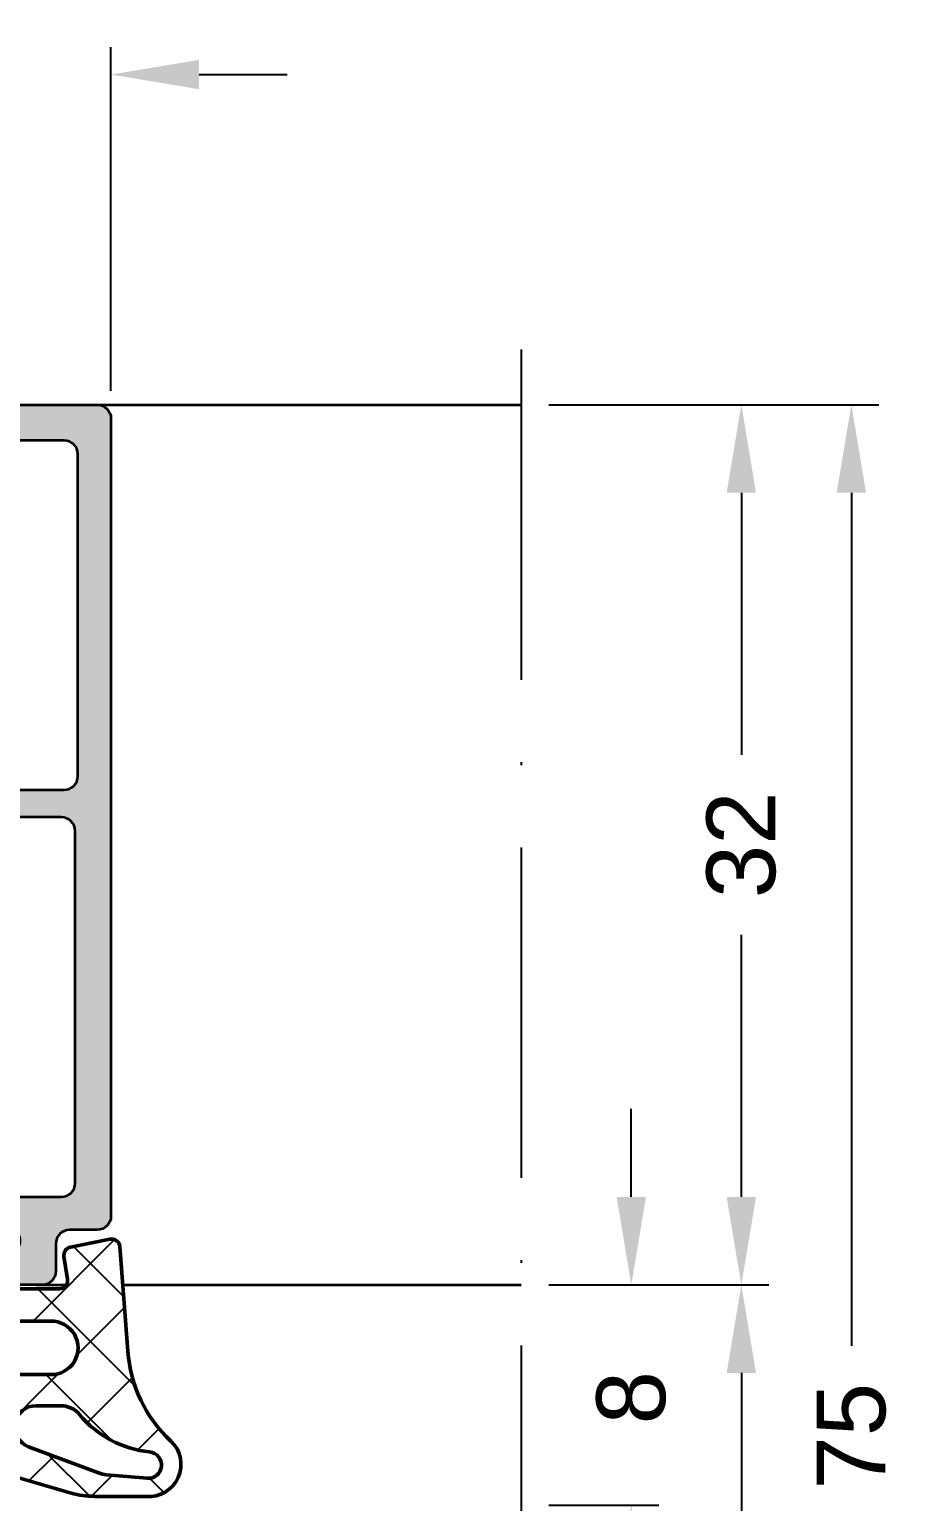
# Model space of a CAD drawing. Header units: millimetres. Extents: x 3 to 186, y 89 to 188.
# Drawn here: x 154.8 to 186.3, y 134.2 to 187.7 of the extents above; entities that cross this region are included whole.
import ezdxf

# ---------------------------------------------------------------- set-up
doc = ezdxf.new("R2010")
doc.units = ezdxf.units.MM
doc.header["$PDMODE"] = 1
doc.header["$PDSIZE"] = -0.001
doc.linetypes.add('ACAD_ISO10W100', pattern=[18, 12, -3, 0, -3])
for name, color, linetype, lineweight in [('S01_Bemaßung', 140, 'Continuous', 25), ('S03_AL_Kontur', 255, 'Continuous', 35), ('S04_AL_Schraffur', 253, 'Continuous', 25), ('S05_EPDM_Kontur', 31, 'Continuous', 50), ('S06_EPDM_Schraffur', 43, 'Continuous', 25), ('S18_Mittellinie', 10, 'ACAD_ISO10W100', 25)]:
    doc.layers.add(name, color=color, linetype=linetype, lineweight=lineweight)
doc.styles.add('Arial', font='arial.ttf')
doc.dimstyles.new('1 zu 1', dxfattribs={"dimtxt": 2.5, "dimasz": 3.2, "dimexe": 1, "dimexo": 1, "dimgap": 1.5, "dimtad": 0, "dimdec": 1, "dimrnd": 0.5, "dimdsep": 46, "dimtxsty": 'Arial', "dimcen": 0, "dimclrd": 256, "dimclre": 256, "dimclrt": 256, "dimadec": 0, "dimazin": 0, "dimtfac": 1, "dimtdec": 1, "dimtofl": 0, "dimtmove": 0, "dimatfit": 1, "dimfxl": 1, "dimtolj": 1, "dimlwd": 25, "dimlwe": 25, "dimarcsym": 0})

# ---------------------------------------------------------------- blocks, each defined once
blk = doc.blocks.new('224378_s_8')
at = {"layer": 'S06_EPDM_Schraffur'}
h = blk.add_hatch(dxfattribs=at)
h.set_pattern_fill('NETZ', color=256, scale=2, angle=45, style=0)
h.set_pattern_definition([(45, (0, 0), (-1.414213562373095, 1.414213562373095), []), (135, (0, 0), (-1.414213562373095, -1.414213562373095), [])])
edge = h.paths.add_edge_path(flags=16)
edge.add_line((-0.164506756735267, -8.898610062468471), (1.312058528250102, -9.02879505891238))
edge.add_arc((1.354402743050796, -8.548524679816852), 0.482133456175413, 264.9614060860426, 444.1942468849379)
edge.add_arc((1.788147778703211, -4.282644851878048), 3.805740779663171, 219.7107994912026, 264.19424688493814, ccw=False)
edge.add_arc((-1.831880451483197, -7.289203000000025), 0.900000000000025, 39.71079949120138, 89.99999999999888)
edge.add_line((-1.831880451483179, -6.389203), (-2.724599748853934, -6.389202999999998))
edge.add_arc((-2.724599748853935, -7.159202999999999), 0.7700000000000005, 89.99999999999993, 249.447227364939)
edge.add_line((-2.99492361832416, -7.880191908094046), (-0.4540742874858088, -8.832844875625497))
edge.add_arc((-0.06789733109976337, -7.802860721205427), 1.100000000000008, 249.4472273649386, 264.9614060860424)
edge = h.paths.add_edge_path()
edge.add_arc((-7.106222588086673, -6.603951089656411), 0.9999999999999981, 313.9554304623681, 340.5908816210754)
edge.add_arc((-5.689991462348253, -7.10293815013273), 0.501565412505601, 16.21949341422419, 160.5908816210756, ccw=False)
edge.add_line((-5.208388999999999, -6.962842), (-4.809097000000003, -8.023084999999998))
edge.add_arc((-3.530084106027413, -7.537366235916185), 1.368136214245953, 200.7948065589327, 253.1264479161749)
edge.add_line((-3.927199999999999, -8.846601), (-1.450207000000001, -9.565351))
edge.add_arc((-0.5357365995927568, -6.217129211815003), 3.470856559424161, 254.7238748318921, 269.1174250522471)
edge.add_line((-0.589198999999997, -9.687574000000001), (1.283889999999998, -9.686598))
edge.add_arc((1.381176604735675, -8.525821815111122), 1.164845927522681, 265.209141032843, 406.8529737836414)
edge.add_arc((5.597147255102664, -4.027942672077469), 5.000000000000002, 184.3739810741781, 226.8529737836415, ccw=False)
edge.add_line((0.6117098113462458, -4.409273885580231), (0.3208993940556591, -0.6072847169584201))
edge.add_arc((0.02177314743027418, -0.6301645897685859), 0.2999999999999999, 4.373981074178115, 101.4394164137661)
edge.add_line((-0.03772635278444558, -0.3361241002536238), (-1.473685988328556, -0.6266925208963805))
edge.add_arc((-1.414186488113836, -0.9207330104113427), 0.3, 101.4394164137662, 188.9325514570444)
edge.add_line((-1.71054803132498, -0.9673145057234206), (-1.581707, -1.787029))
edge.add_arc((-1.868758854211871, -1.846154545567499), 0.2930778004986527, -91.16272792492452, 11.638733974823424, ccw=False)
edge.add_line((-1.874706, -2.139172), (-4.072708, -2.139172))
edge.add_arc((-4.076622919135959, -1.843066051712089), 0.2961318274068569, 180.9848550183428, 270.7574831788943, ccw=False)
edge.add_line((-4.372711, -1.848156), (-4.372710999999999, -0.7990531064777886))
edge.add_arc((-4.672710999999999, -0.7990531064777886), 0.2999999999999998, 0, 140.7032694711882)
edge.add_arc((11.51231980934353, -14.04480510928554), 21.21423363212921, 140.7032694711885, 152.9845319991142)
edge.add_arc((-16.92463388070737, 0.6810423653327762), 10.81061697889412, 302.45192504355396, 331.91348550750234, ccw=False)
edge.add_arc((-10.76146025027532, -9.011138990564021), 0.6751606889195143, 122.4519250435539, 284.5455045181278)
edge.add_arc((-12.96178949557896, -0.5308870950376852), 9.436217759805226, 284.545504518128, 313.9554304623682)
edge = h.paths.add_edge_path(flags=16)
edge.add_line((-2.191143, -3.317181), (-3.691143, -3.317181))
edge.add_arc((-3.717307442172203, -4.287182), 0.9703538107490393, 88.45489984488933, 271.5451001551107)
edge.add_line((-3.691143, -5.257183), (-2.191143000000001, -5.257183))
edge.add_arc((-2.164978962858655, -4.287182), 0.9703537998279469, 268.4549237517581, 451.5450762482419)
at = {"layer": 'S05_EPDM_Kontur'}
for points in [[(-6.412123991510444, -7.323831036752387, 0.1167451748392793), (-6.163052804110888, -6.93626232719596, -0.7290213320469126), (-5.208388999999999, -6.962842), (-4.809097000000003, -8.023084999999998, 0.232392888354235), (-3.927199999999999, -8.846601), (-1.450207000000001, -9.565351, 0.06288641343586611), (-0.589198999999997, -9.687574000000001), (1.283889999999998, -9.686598, 0.7109508974955993), (2.177783089369847, -7.67594879900521, -0.1875016784359854), (0.6117098113462458, -4.409273885580231), (0.3208993940556591, -0.60728471695842, 0.4508106504087874), (-0.03772635278444558, -0.3361241002536238), (-1.473685988328556, -0.6266925208963805, 0.4014558848682083), (-1.71054803132498, -0.9673145057234206), (-1.581707, -1.787029, -0.4812753553426265), (-1.874706, -2.139172), (-4.072708, -2.139172, -0.41305172572927), (-4.372711, -1.848156), (-4.372710999999999, -0.7990531064777886, 0.7047904934950746), (-4.904873905330836, -0.6090520923006407, 0.05363846905389252), (-7.387100000000009, -4.40864200000001, -0.1292631261023754), (-11.12374591125531, -8.44141005878105, 0.8547870980889478), (-10.59189443223657, -9.664659754744566, 0.1290340701791967)], [(-2.191143, -3.317181), (-3.691143, -3.317181, 1.02733734596278), (-3.691143, -5.257183), (-2.191143000000001, -5.257183, 1.027336917146778)], [(-0.164506756735267, -8.898610062468471), (1.312058528250102, -9.02879505891238, 0.993327583110394), (1.403173528208197, -8.068864299882488, -0.1965703499222237), (-1.139529223543036, -6.714181455038625, 0.223018928386005), (-1.831880451483179, -6.389203), (-2.724599748853934, -6.389202999999998, 0.8349977907423911), (-2.99492361832416, -7.880191908094046), (-0.454074287485809, -8.832844875625497, 0.06779696395073043)]]:
    blk.add_lwpolyline(points, format="xyb", close=True, dxfattribs=at)
blk = doc.blocks.new('244511_s_2')
at = {"layer": 'S06_EPDM_Schraffur'}
h = blk.add_hatch(dxfattribs=at)
h.set_pattern_fill('NETZ', color=256, angle=45)
h.set_pattern_definition([(45, (0, 0), (-0.7071067811865475, 0.7071067811865476), []), (135, (0, 0), (-0.7071067811865476, -0.7071067811865475), [])])
h.paths.add_polyline_path([(-0.8000000000000002, 0.9604686356149273), (-0.8000000000000002, -0.960468635614927, 2.134374745810951)])
at = {"layer": 'S05_EPDM_Kontur'}
blk.add_lwpolyline([(-0.8000000000000002, -0.9604686356149271), (-0.8000000000000002, 0.9604686356149271, -2.134374745810951)], format="xyb", close=True, dxfattribs=at)
blk = doc.blocks.new('573940_s')
at = {"layer": 'S04_AL_Schraffur'}
h = blk.add_hatch(color=256, dxfattribs=at)
h.dxf.hatch_style = 1
h.paths.add_polyline_path([(0.4999999999999964, 22, 0.4142135623730951), (0, 21.5), (0, 0.5), (0.8000000000000007, 0.4999999999999964), (1.399999999999991, 1.100000000000001), (3.900000000000002, 1.100000000000001, -0.4142135623730951), (4.900000000000002, 0.1000000000000014), (4.900000000000002, -2.300000000000001, 1), (4.900000000000002, -2.699999999999999), (5.800000000000001, -2.699999999999999, 0.4142135623730951), (6.300000000000001, -2.199999999999999), (6.300000000000006, 0.1000000000000014, -0.4142135623730951), (6.800000000000004, 0.6000000000000014), (8, 0.6000000000000014, -0.4142135623730951), (8.5, 0.1000000000000014), (8.5, -1.099999999999998, 0.3348749598846482), (10.82105496264089, -4.176923076923082, 0.6691373513853219), (12.65949349850255, -3.981730769230733, -0.1871225890724398), (13.10034186267938, -3.408471933471876, 0.1036124226643165), (13.90909090909092, -2.652390851355285, 0.1710164267635658), (13.99894552652606, -2.332455532034334, 0.7457290145034181), (13.1, -2), (12.56746757864487, -2, -1.481801024427353), (11.70000000000001, 0.1500000000000021), (14.67101007166283, 1.231359231790368, 0.3152987888789837), (15, 1.701205542183324), (15.00000000000001, 20.2, -0.4142135623730951), (15.50000000000001, 20.7), (28.3, 20.70000000000001, -0.4142135623730951), (28.8, 20.20000000000001), (28.8, 18.439609887764, 0.109517811683241), (28.94053831944502, 17.80568249515295), (31.04684610425517, 13.28869087390441, 1), (31.95315389240508, 13.71130913325774), (29.94990235896572, 18.00729591023983, -0.839099631177284), (30.73550936257563, 18.55738385623783), (31.14644660940673, 18.14644660940673, 0.668178637919302), (32.00000000000001, 18.5), (32, 19.5, 0.414213562373093), (31.5, 20), (30.5, 20, -0.4142135623730951), (30, 20.5), (30, 21.5, 0.4142135623730951), (29.5, 22)])
h.paths.add_polyline_path([(14, 20.3), (14, 2.900000000000002, -0.4142135623730945), (13.5, 2.400000000000002), (1.800000000000001, 2.399999999999999, -0.4142135623730951), (1.300000000000001, 2.899999999999999), (1.300000000000008, 20.3, -0.414213562373095), (1.800000000000004, 20.8), (13.5, 20.8, -0.4142135623730947)], flags=16)
at = {"layer": 'S03_AL_Kontur'}
for points in [[(13.10034186267939, -3.408471933471876, 0.1871225890724411), (12.65949349850255, -3.981730769230736, -0.6691373513853248), (10.82105496264088, -4.176923076923078, -0.3348749598846475), (8.5, -1.099999999999999), (8.5, 0.1000000000000004, 0.4142135623730951), (8, 0.600000000000001), (6.800000000000002, 0.6000000000000002, 0.414213562373095), (6.300000000000003, 0.1000000000000004), (6.300000000000001, -2.2, -0.414213562373095), (5.800000000000001, -2.7), (4.900000000000001, -2.7, -0.9999999999999999), (4.900000000000001, -2.3), (4.900000000000001, 0.1000000000000001, 0.4142135623730951), (3.900000000000001, 1.100000000000001), (1.399999999999995, 1.1), (0.8000000000000002, 0.5000000000000001), (3.061616997868383e-17, 0.5), (1.316495309083405e-15, 21.50000000000001, -0.414213562373095), (0.5000000000000017, 22), (29.5, 22, -0.414213562373095), (30, 21.5), (30, 20.5, 0.414213562373095), (30.5, 20), (31.50000000000001, 20, -0.414213562373095), (32, 19.5), (32.00000000000001, 18.5, -0.668178637919298), (31.14644660940673, 18.14644660940672), (30.73550936257563, 18.55738385623783, 0.8390996311772799), (29.94990235896572, 18.00729591023983), (31.95315389351833, 13.71130913087036, -0.9999999894632878), (31.04684610648167, 13.28869086912966), (28.94053831944502, 17.80568249515295, -0.1095178116832409), (28.8, 18.439609887764), (28.8, 20.20000000000001, 0.414213562373095), (28.3, 20.70000000000001), (15.50000000000001, 20.7, 0.414213562373095), (15.00000000000001, 20.2), (15, 1.701205542183323, -0.3152987888789837), (14.67101007166283, 1.231359231790368), (11.7, 0.1500000000000005, 1.481801024427348), (12.56746757864487, -2), (13.1, -2, -0.7207592200561251), (14, -2.300000000000002), (14, -2.364911064067285, -0.1543471301870135), (13.90909090909092, -2.652390851355297, -0.1036124226643151)], [(13.5, 2.400000000000002, 0.414213562373095), (14, 2.900000000000002), (14, 20.3, 0.414213562373095), (13.5, 20.8), (1.800000000000001, 20.8, 0.414213562373095), (1.300000000000003, 20.3), (1.3, 2.9, 0.414213562373095), (1.800000000000001, 2.4)]]:
    blk.add_lwpolyline(points, format="xyb", close=True, dxfattribs=at)
at = {"rotation": 180}
blk.add_blockref('244511_s_2', (11.7, -1.099999999999999), dxfattribs=at)
blk = doc.blocks.new('*D55')
at = {"layer": 'Defpoints', "color": 0, "transparency": 16777216}
for p in [(172.627434316455, 174.062578611084), (184.6274408129766, 174.062578611084), (172.6273896107046, 99.06260000723826)]:
    blk.add_point(p, dxfattribs=at)
at = {"layer": 'S01_Bemaßung', "lineweight": 25, "transparency": 16777216}
for p, q in [((173.627434316455, 174.062578611084), (185.6274408129766, 174.062578611084)), ((184.6274408129766, 170.862578611084), (184.6274408129766, 139.8523232791475)), ((184.6274408129766, 102.2626000072383), (184.6274408129766, 133.2728553391748)), ((173.6273896107046, 99.06260000723826), (185.6274408129766, 99.06260000723826))]:
    blk.add_line(p, q, dxfattribs=at)
at = {"layer": 'S01_Bemaßung', "transparency": 16777216}
for points in [[(184.0941074796433, 170.862578611084), (185.1607741463099, 170.862578611084), (184.6274408129766, 174.062578611084)], [(184.0941074796433, 102.2626000072383), (185.1607741463099, 102.2626000072383), (184.6274408129766, 99.06260000723826)]]:
    blk.add_solid(points, dxfattribs=at)
at = {"layer": 'S01_Bemaßung', "transparency": 16777216, "insert": (184.6274408129766, 136.5625893091611), "char_height": 2.5, "attachment_point": 5, "rotation": 90, "style": 'Arial'}
blk.add_mtext('\\A1;75', dxfattribs=at)
blk = doc.blocks.new('*D58')
at = {"layer": 'Defpoints', "color": 0, "transparency": 16777216}
for p in [(172.6274150760003, 142.0625786110836), (176.6274408129765, 142.0625786110836), (172.6274104733309, 134.0624938649057)]:
    blk.add_point(p, dxfattribs=at)
at = {"layer": 'S01_Bemaßung', "lineweight": 25, "transparency": 16777216}
for p, q in [((176.6274408129765, 145.2625786110835), (176.6274408129765, 148.4625786110836)), ((173.6274150760003, 142.0625786110836), (177.6274408129765, 142.0625786110836)), ((173.6274104733309, 134.0624938649057), (177.6274408129765, 134.0624938649057)), ((176.6274408129765, 130.8624938649057), (176.6274408129765, 127.6624938649057))]:
    blk.add_line(p, q, dxfattribs=at)
at = {"layer": 'S01_Bemaßung', "transparency": 16777216}
for points in [[(176.0941074796432, 145.2625786110835), (177.1607741463099, 145.2625786110835), (176.6274408129765, 142.0625786110836)], [(176.0941074796432, 130.8624938649057), (177.1607741463099, 130.8624938649057), (176.6274408129765, 134.0624938649057)]]:
    blk.add_solid(points, dxfattribs=at)
at = {"layer": 'S01_Bemaßung', "transparency": 16777216, "insert": (176.627440812973, 137.9643511843112), "char_height": 2.5, "attachment_point": 5, "rotation": 90, "style": 'Arial'}
blk.add_mtext('\\A1;8', dxfattribs=at)
blk = doc.blocks.new('*D60')
at = {"layer": 'Defpoints', "color": 0, "transparency": 16777216}
for p in [(172.6274150760003, 142.0625786110836), (180.6274408129765, 142.0625786110836), (172.627393571856, 104.06239009915)]:
    blk.add_point(p, dxfattribs=at)
at = {"layer": 'S01_Bemaßung', "lineweight": 25, "transparency": 16777216}
for p, q in [((173.6274150760003, 142.0625786110836), (181.6274408129765, 142.0625786110836)), ((180.6274408129765, 138.8625786110836), (180.6274408129765, 126.3547763060035)), ((180.6274408129765, 107.26239009915), (180.6274408129765, 119.77019240423)), ((173.627393571856, 104.06239009915), (181.6274408129765, 104.06239009915))]:
    blk.add_line(p, q, dxfattribs=at)
at = {"layer": 'S01_Bemaßung', "transparency": 16777216}
for points in [[(180.0941074796432, 138.8625786110836), (181.1607741463098, 138.8625786110836), (180.6274408129765, 142.0625786110836)], [(180.0941074796432, 107.26239009915), (181.1607741463098, 107.26239009915), (180.6274408129765, 104.06239009915)]]:
    blk.add_solid(points, dxfattribs=at)
at = {"layer": 'S01_Bemaßung', "transparency": 16777216, "insert": (180.6274408129765, 123.0624843551167), "char_height": 2.5, "attachment_point": 5, "rotation": 90, "style": 'Arial'}
blk.add_mtext('\\A1;38', dxfattribs=at)
blk = doc.blocks.new('*D61')
at = {"layer": 'Defpoints', "color": 0, "transparency": 16777216}
for p in [(172.627434316455, 174.062578611084), (180.6274408129766, 174.062578611084), (172.6274150760003, 142.0625786110836)]:
    blk.add_point(p, dxfattribs=at)
at = {"layer": 'S01_Bemaßung', "lineweight": 25, "transparency": 16777216}
for p, q in [((173.627434316455, 174.062578611084), (181.6274408129766, 174.062578611084)), ((180.6274408129766, 170.862578611084), (180.6274408129766, 161.3395226765681)), ((180.6274408129766, 145.2625786110835), (180.6274408129766, 154.7856345455995)), ((173.6274150760003, 142.0625786110836), (181.6274408129766, 142.0625786110836))]:
    blk.add_line(p, q, dxfattribs=at)
at = {"layer": 'S01_Bemaßung', "transparency": 16777216}
for points in [[(180.0941074796433, 170.862578611084), (181.1607741463099, 170.862578611084), (180.6274408129766, 174.062578611084)], [(180.0941074796433, 145.2625786110835), (181.1607741463099, 145.2625786110835), (180.6274408129766, 142.0625786110836)]]:
    blk.add_solid(points, dxfattribs=at)
at = {"layer": 'S01_Bemaßung', "transparency": 16777216, "insert": (180.6274408129766, 158.0625786110837), "char_height": 2.5, "attachment_point": 5, "rotation": 90, "style": 'Arial'}
blk.add_mtext('\\A1;32', dxfattribs=at)
blk = doc.blocks.new('*D79')
at = {"layer": 'Defpoints', "color": 0, "transparency": 16777216}
for p in [(157.7182196403473, 186.062495619893), (143.718928180343, 174.062495619893), (157.7182196403473, 173.562495619893)]:
    blk.add_point(p, dxfattribs=at)
at = {"layer": 'S01_Bemaßung', "lineweight": 25, "transparency": 16777216}
for p, q in [((143.718928180343, 175.062495619893), (143.718928180343, 187.062495619893)), ((157.7182196403473, 174.562495619893), (157.7182196403473, 187.062495619893)), ((140.518928180343, 186.062495619893), (137.318928180343, 186.062495619893)), ((160.9182196403473, 186.062495619893), (164.1182196403473, 186.062495619893))]:
    blk.add_line(p, q, dxfattribs=at)
at = {"layer": 'S01_Bemaßung', "transparency": 16777216}
for points in [[(140.518928180343, 186.5958289532263), (140.518928180343, 185.5291622865597), (143.718928180343, 186.062495619893)], [(160.9182196403473, 186.5958289532263), (160.9182196403473, 185.5291622865597), (157.7182196403473, 186.062495619893)]]:
    blk.add_solid(points, dxfattribs=at)
at = {"layer": 'S01_Bemaßung', "transparency": 16777216, "insert": (150.7185739103452, 186.062495619893), "char_height": 2.5, "attachment_point": 5, "style": 'Arial'}
blk.add_mtext('\\A1;14', dxfattribs=at)

msp = doc.modelspace()

# ---------------------------------------------------------------- linework, layer by layer
at = {"layer": 'S03_AL_Kontur'}
for p, q in [((157.2182185275951, 174.0625786110839), (172.6274343164549, 174.0625786110839)), ((155.0179489645097, 142.0625786110835), (156.0989114188075, 142.0625786110835)), ((158.1456453457611, 142.0625786110835), (172.627415241996, 142.0625786110835))]:
    msp.add_line(p, q, dxfattribs=at)
at = {"layer": 'S18_Mittellinie'}
msp.add_line((172.6274343164549, 176.0625786110839), (172.6273896107045, 97.0626000072382), dxfattribs=at)

# ---------------------------------------------------------------- block references
at = {"rotation": 270}
msp.add_blockref('573940_s', (135.7182196403473, 174.062495619893), dxfattribs=at)
at = {"layer": 'S03_AL_Kontur'}
msp.add_blockref('224378_s_8', (157.7182185275951, 144.0625786110849), dxfattribs=at)

# ---------------------------------------------------------------- dimensions: what is measured, and where the dimension line sits
at = {"layer": 'S01_Bemaßung'}
dim = msp.add_linear_dim(base=(157.7182196403473, 186.062495619893), p1=(143.718928180343, 174.062495619893), p2=(157.7182196403473, 173.562495619893), dimstyle='1 zu 1', dxfattribs=at)
dim.commit()
dim.dimension.update_dxf_attribs({"geometry": '*D79', "text_midpoint": (150.7185739103452, 186.062495619893)})
dim = msp.add_linear_dim(base=(184.6274408129766, 174.062578611084), p1=(172.6273896107045, 99.0626000072382), p2=(172.6274343164549, 174.0625786110839), angle=90, dimstyle='1 zu 1', dxfattribs=at)
dim.commit()
dim.dimension.update_dxf_attribs({"geometry": '*D55', "text_midpoint": (184.6274408129766, 136.5625893091611)})
for base, p1, p2, picture, middle in [((180.6274408129766, 174.062578611084), (172.6274150760003, 142.0625786110835), (172.6274343164549, 174.0625786110839), '*D61', (180.6274408129766, 158.0625786110837)), ((180.6274408129765, 142.0625786110836), (172.6273935718559, 104.0623900991499), (172.6274150760003, 142.0625786110835), '*D60', (180.6274408129765, 123.0624843551167))]:
    dim = msp.add_linear_dim(base=base, p1=p1, p2=p2, angle=90, dimstyle='1 zu 1', override={"dimtmove": 1}, dxfattribs=at)
    dim.commit()
    dim.dimension.update_dxf_attribs({"geometry": picture, "text_midpoint": middle})
dim = msp.add_linear_dim(base=(176.6274408129765, 142.0625786110836), p1=(172.6274104733309, 134.0624938649056), p2=(172.6274150760003, 142.0625786110835), angle=90, dimstyle='1 zu 1', override={"dimtmove": 1}, dxfattribs=at)
dim.commit()
dim.dimension.update_dxf_attribs({"geometry": '*D58', "text_midpoint": (176.627440812973, 137.9643511843112), "dimtype": 160})

doc.saveas('drawing.dxf')
